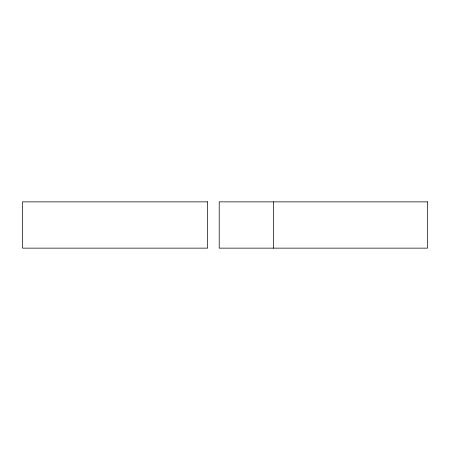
<?xml version="1.0" encoding="UTF-8"?>
<svg xmlns="http://www.w3.org/2000/svg" width="450" height="450" viewBox="0 0 450 450"><rect width="100%" height="100%" fill="white"/><g stroke="black" fill="none" stroke-linecap="round" stroke-linejoin="round"><path stroke-width="0.67" d="M273.352 201.859L273.352 248.141M207.641 201.859L22.5 201.859L22.5 248.141L207.641 248.141L207.641 201.859M427.5 201.859L219.212 201.859L219.212 248.141L427.5 248.141L427.5 201.859"/></g></svg>
